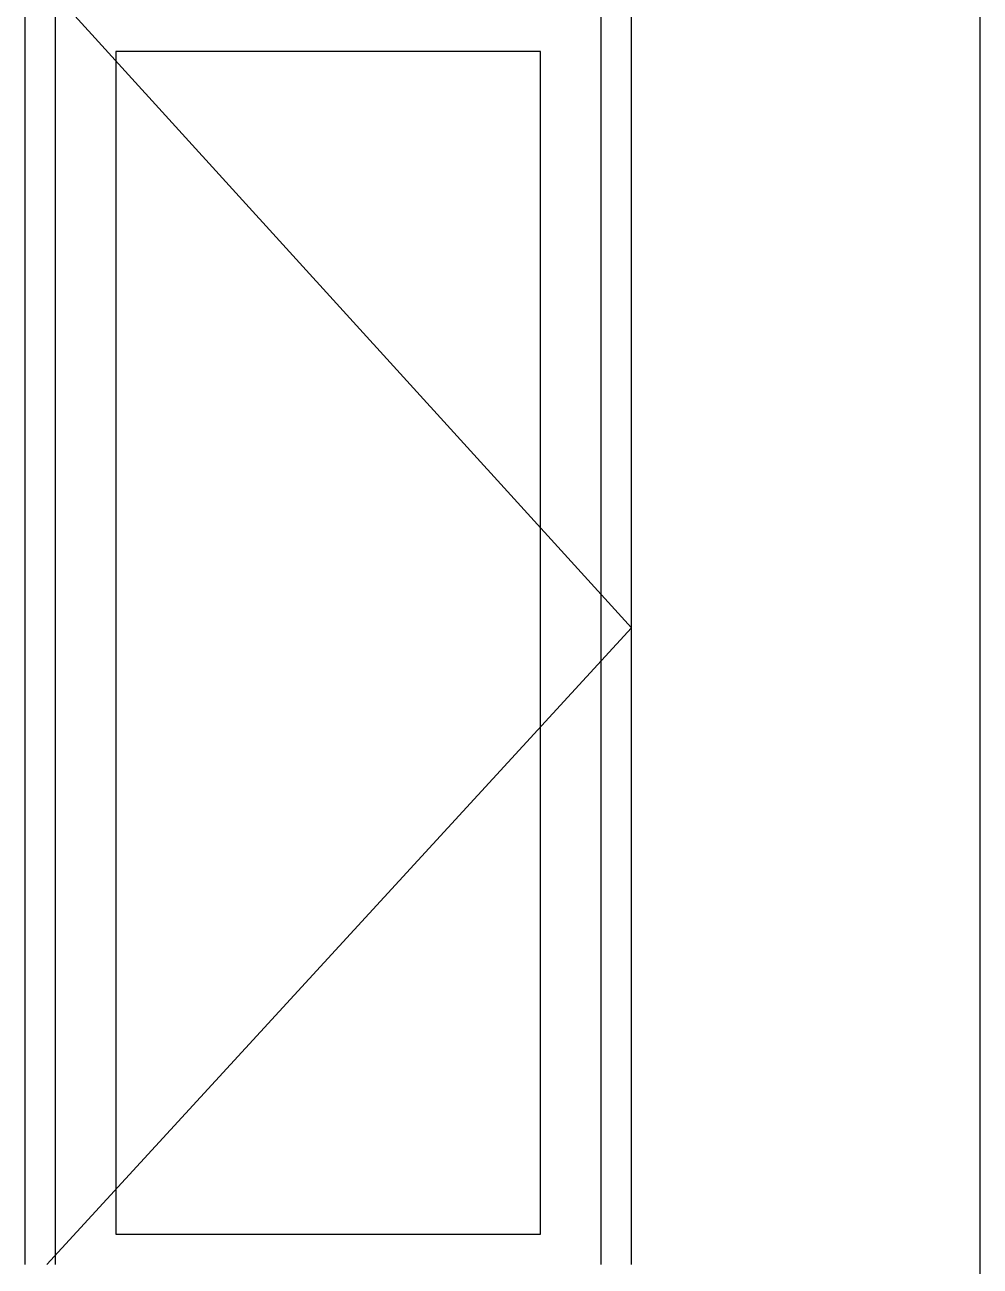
# Model space of a CAD drawing. Header units: millimetres. Extents: x 43168.9 to 43194.6, y -25545.1 to -25543.4.
# Drawn here: x 43181.2996 to 43181.3626, y -25544.7445 to -25544.6626 of the extents above; entities that cross this region are included whole.
import ezdxf

# ---------------------------------------------------------------- set-up
doc = ezdxf.new("R2010")
doc.units = ezdxf.units.MM
doc.header["$LTSCALE"] = 200
doc.layers.add('dograma_sgh', color=43, linetype='Continuous')
doc.layers.add('siva_sgh', color=145, linetype='Continuous')

msp = doc.modelspace()

# ---------------------------------------------------------------- linework, layer by layer
at = {"layer": 'dograma_sgh', "color": 145}
for p, q in [((43181.299638, -25544.658359), (43181.339638, -25544.702359)), ((43181.339638, -25544.702359), (43181.301092, -25544.744359))]:
    msp.add_line(p, q, dxfattribs=at)
at = {"layer": 'dograma_sgh'}
for p, q in [((43181.299638, -25544.658359), (43181.299638, -25544.744359)), ((43181.339638, -25544.744359), (43181.339638, -25544.658359)), ((43181.301638, -25544.660359), (43181.301638, -25544.744359)), ((43181.337638, -25544.744359), (43181.337638, -25544.660359)), ((43181.333638, -25544.664359), (43181.305638, -25544.664359)), ((43181.305638, -25544.664359), (43181.305638, -25544.742359)), ((43181.333638, -25544.742359), (43181.333638, -25544.664359)), ((43181.305638, -25544.742359), (43181.333638, -25544.742359))]:
    msp.add_line(p, q, dxfattribs=at)
at = {"layer": 'siva_sgh'}
msp.add_line((43181.362638, -25544.746559), (43181.362638, -25544.593559), dxfattribs=at)

doc.saveas('drawing.dxf')
